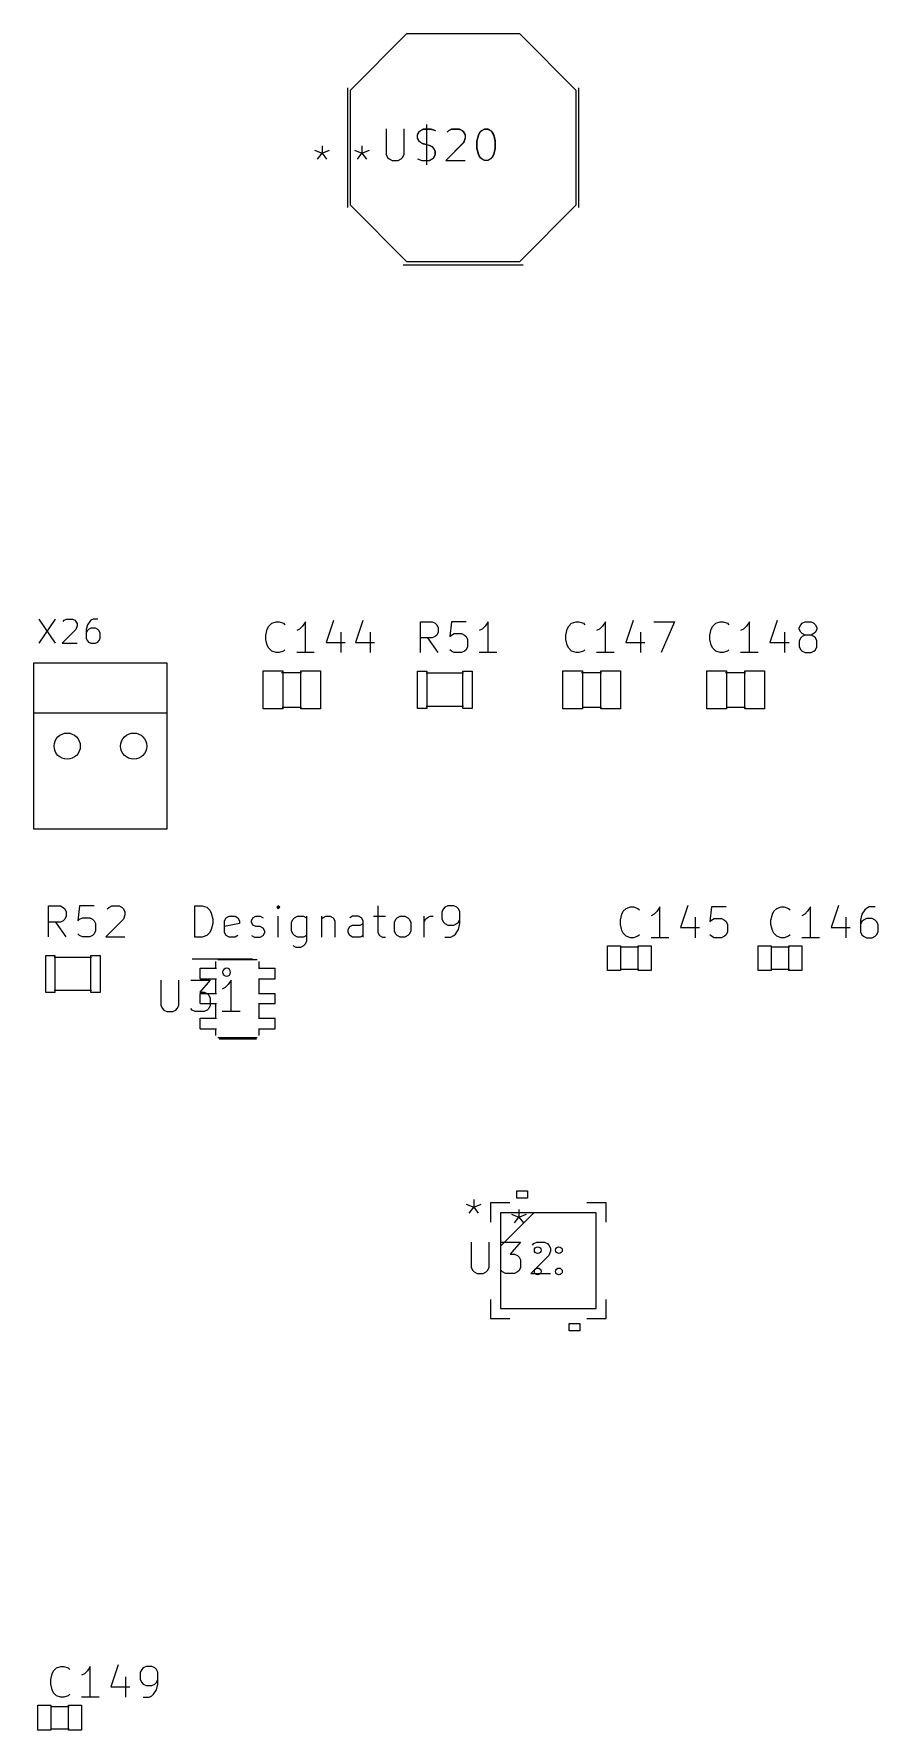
# Model space of a CAD drawing. Header units: millimetres. Extents: x 0 to 280, y -704 to 300.
# Drawn here: x 0.4 to 32.6, y -392.5 to -327.8 of the extents above; entities that cross this region are included whole.
import ezdxf

# ---------------------------------------------------------------- set-up
doc = ezdxf.new("R2010")
doc.units = ezdxf.units.MM
for name, color, linetype, true_color in [('Edge.Cuts', 254, 'CONTINUOUS', 0xd0d2cd), ('F.Fab', 9, 'CONTINUOUS', 0xafafaf), ('F.Silkscreen', 41, 'CONTINUOUS', 0xf2eda1)]:
    doc.layers.add(name, color=color, linetype=linetype, true_color=true_color)

msp = doc.modelspace()

# ---------------------------------------------------------------- linework, layer by layer
at = {"layer": 'Edge.Cuts'}
for centre, radius in [((1.68, -354.95), 0.5), ((4.22, -354.95), 0.5), ((19.6436, -374.1936), 0.127), ((20.4564, -374.1936), 0.127), ((19.6436, -375.0064), 0.127), ((20.4564, -375.0064), 0.127)]:
    msp.add_circle(centre, radius, dxfattribs=at)
at = {"layer": 'F.Fab', "linetype": 'CONTINUOUS'}
for p, q in [((14.641, -327.7566), (12.482, -329.9156)), ((18.959, -327.7566), (14.641, -327.7566)), ((21.118, -329.9156), (18.959, -327.7566)), ((12.482, -329.9156), (12.482, -334.2844)), ((21.118, -334.2844), (21.118, -329.9156)), ((13.855849, -331.386245), (13.855849, -332.356356)), ((13.857769, -331.391138), (13.857769, -332.357548)), ((14.53994, -332.357548), (14.53994, -331.391138)), ((14.540633, -332.356356), (14.540633, -331.386245)), ((15.051569, -331.618529), (15.108417, -331.504833)), ((15.054221, -331.614506), (15.111286, -331.500376)), ((15.108417, -331.504833), (15.165264, -331.447986)), ((15.111286, -331.500376), (15.168352, -331.44331)), ((15.165264, -331.447986), (15.278959, -331.391138)), ((15.168352, -331.44331), (15.282482, -331.386245)), ((15.278959, -331.391138), (15.563198, -331.391138)), ((15.282482, -331.386245), (15.567809, -331.386245)), ((15.392655, -331.220595), (15.392655, -332.755481)), ((15.396613, -331.215049), (15.396613, -332.755813)), ((15.563198, -331.391138), (15.73374, -331.447986)), ((15.567809, -331.386245), (15.739005, -331.44331)), ((16.188521, -331.504833), (16.245369, -331.447986)), ((16.195528, -331.500376), (16.252593, -331.44331)), ((16.245369, -331.447986), (16.359064, -331.391138)), ((16.252593, -331.44331), (16.366724, -331.386245)), ((16.359064, -331.391138), (16.643302, -331.391138)), ((16.366724, -331.386245), (16.652051, -331.386245)), ((16.643302, -331.391138), (16.756997, -331.447986)), ((16.652051, -331.386245), (16.766181, -331.44331)), ((16.756997, -331.447986), (16.813845, -331.504833)), ((16.766181, -331.44331), (16.823247, -331.500376)), ((16.813845, -331.504833), (16.870692, -331.618529)), ((16.823247, -331.500376), (16.880312, -331.614506)), ((17.382321, -331.618529), (17.439168, -331.504833)), ((17.3939, -331.614506), (17.450966, -331.500376)), ((17.439168, -331.504833), (17.496016, -331.447986)), ((17.450966, -331.500376), (17.508031, -331.44331)), ((17.496016, -331.447986), (17.609711, -331.391138)), ((17.508031, -331.44331), (17.622162, -331.386245)), ((17.609711, -331.391138), (17.723406, -331.391138)), ((17.622162, -331.386245), (17.736292, -331.386245)), ((17.723406, -331.391138), (17.837102, -331.447986)), ((17.736292, -331.386245), (17.850423, -331.44331)), ((17.837102, -331.447986), (17.893949, -331.504833)), ((17.850423, -331.44331), (17.907488, -331.500376)), ((17.893949, -331.504833), (17.950797, -331.618529)), ((17.907488, -331.500376), (17.964554, -331.614506)), ((12.651873, -332.196681), (12.936111, -332.310376)), ((12.651873, -332.196681), (12.936111, -332.310376)), ((12.936111, -332.026138), (12.936111, -332.310376)), ((12.936111, -332.026138), (12.936111, -332.310376)), ((12.936111, -332.310376), (13.22035, -332.196681)), ((12.936111, -332.310376), (13.22035, -332.196681)), ((15.051569, -331.732224), (15.051569, -331.618529)), ((15.108417, -331.845919), (15.051569, -331.732224)), ((15.054221, -331.728637), (15.054221, -331.614506)), ((15.111286, -331.842768), (15.054221, -331.728637)), ((15.165264, -331.902767), (15.108417, -331.845919)), ((15.168352, -331.899833), (15.111286, -331.842768)), ((15.278959, -331.959614), (15.165264, -331.902767)), ((15.282482, -331.956898), (15.168352, -331.899833)), ((15.50635, -332.016462), (15.278959, -331.959614)), ((15.510744, -332.013964), (15.282482, -331.956898)), ((15.620045, -332.07331), (15.50635, -332.016462)), ((15.624874, -332.071029), (15.510744, -332.013964)), ((15.676893, -332.130157), (15.620045, -332.07331)), ((15.68194, -332.128094), (15.624874, -332.071029)), ((15.73374, -332.243852), (15.676893, -332.130157)), ((15.739005, -332.242225), (15.68194, -332.128094)), ((16.813845, -331.902767), (16.131673, -332.584938)), ((16.823247, -331.899833), (16.138463, -332.584617)), ((16.870692, -331.732224), (16.813845, -331.902767)), ((16.880312, -331.728637), (16.823247, -331.899833)), ((16.870692, -331.618529), (16.870692, -331.732224)), ((16.880312, -331.614506), (16.880312, -331.728637)), ((17.325473, -331.845919), (17.382321, -331.618529)), ((17.325473, -332.130157), (17.325473, -331.845919)), ((17.382321, -332.357548), (17.325473, -332.130157)), ((17.336835, -331.842768), (17.3939, -331.614506)), ((17.336835, -332.128094), (17.336835, -331.842768)), ((17.3939, -332.356356), (17.336835, -332.128094)), ((17.950797, -331.618529), (18.007644, -331.845919)), ((18.007644, -332.130157), (17.950797, -332.357548)), ((17.964554, -331.614506), (18.021619, -331.842768)), ((18.021619, -332.128094), (17.964554, -332.356356)), ((18.007644, -331.845919), (18.007644, -332.130157)), ((18.021619, -331.842768), (18.021619, -332.128094)), ((12.765569, -332.537767), (12.936111, -332.310376)), ((12.765569, -332.537767), (12.936111, -332.310376)), ((12.936111, -332.310376), (13.106654, -332.537767)), ((12.936111, -332.310376), (13.106654, -332.537767)), ((13.855849, -332.356356), (13.912915, -332.470486)), ((13.857769, -332.357548), (13.914616, -332.471243)), ((13.912915, -332.470486), (13.96998, -332.527552)), ((13.914616, -332.471243), (13.971464, -332.528091)), ((13.96998, -332.527552), (14.084111, -332.584617)), ((13.971464, -332.528091), (14.085159, -332.584938)), ((14.084111, -332.584617), (14.312372, -332.584617)), ((14.085159, -332.584938), (14.31255, -332.584938)), ((14.312372, -332.584617), (14.426503, -332.527552)), ((14.31255, -332.584938), (14.426245, -332.528091)), ((14.426245, -332.528091), (14.483092, -332.471243)), ((14.426503, -332.527552), (14.483568, -332.470486)), ((14.483092, -332.471243), (14.53994, -332.357548)), ((14.483568, -332.470486), (14.540633, -332.356356)), ((15.051569, -332.528091), (15.222112, -332.584938)), ((15.054221, -332.527552), (15.225417, -332.584617)), ((15.222112, -332.584938), (15.50635, -332.584938)), ((15.225417, -332.584617), (15.510744, -332.584617)), ((15.50635, -332.584938), (15.620045, -332.528091)), ((15.510744, -332.584617), (15.624874, -332.527552)), ((15.620045, -332.528091), (15.676893, -332.471243)), ((15.624874, -332.527552), (15.68194, -332.470486)), ((15.676893, -332.471243), (15.73374, -332.357548)), ((15.68194, -332.470486), (15.739005, -332.356356)), ((15.73374, -332.357548), (15.73374, -332.243852)), ((15.739005, -332.356356), (15.739005, -332.242225)), ((16.131673, -332.584938), (16.870692, -332.584938)), ((16.138463, -332.584617), (16.880312, -332.584617)), ((17.439168, -332.471243), (17.382321, -332.357548)), ((17.450966, -332.470486), (17.3939, -332.356356)), ((17.496016, -332.528091), (17.439168, -332.471243)), ((17.508031, -332.527552), (17.450966, -332.470486)), ((17.609711, -332.584938), (17.496016, -332.528091)), ((17.622162, -332.584617), (17.508031, -332.527552)), ((17.723406, -332.584938), (17.609711, -332.584938)), ((17.736292, -332.584617), (17.622162, -332.584617)), ((17.837102, -332.528091), (17.723406, -332.584938)), ((17.850423, -332.527552), (17.736292, -332.584617)), ((17.893949, -332.471243), (17.837102, -332.528091)), ((17.907488, -332.470486), (17.850423, -332.527552)), ((17.950797, -332.357548), (17.893949, -332.471243)), ((17.964554, -332.356356), (17.907488, -332.470486)), ((12.482, -334.2844), (14.641, -336.4434)), ((18.959, -336.4434), (21.118, -334.2844)), ((14.641, -336.4434), (18.959, -336.4434)), ((9.1578, -353.5239), (9.1578, -352.0738)), ((9.1578, -352.0738), (9.9079, -352.0738)), ((9.869, -352.14), (10.631, -352.14)), ((9.9079, -352.0738), (9.9079, -353.5239)), ((10.6056, -353.5239), (10.6056, -352.0738)), ((10.6056, -352.0738), (11.3557, -352.0738)), ((11.3557, -352.0738), (11.3557, -353.5239)), ((15.0586, -353.5112), (15.0586, -352.0888)), ((15.0586, -352.0888), (15.4142, -352.0888)), ((16.8112, -352.165), (15.3888, -352.165)), ((15.4142, -352.0888), (15.4142, -353.5112)), ((16.7858, -353.5112), (16.7858, -352.0888)), ((16.7858, -352.0888), (17.1414, -352.0888)), ((17.1414, -352.0888), (17.1414, -353.5112)), ((20.6078, -353.5239), (20.6078, -352.0738)), ((20.6078, -352.0738), (21.3579, -352.0738)), ((21.319, -352.14), (22.081, -352.14)), ((21.3579, -352.0738), (21.3579, -353.5239)), ((22.0556, -353.5239), (22.0556, -352.0738)), ((22.0556, -352.0738), (22.8057, -352.0738)), ((22.8057, -352.0738), (22.8057, -353.5239)), ((26.1078, -353.5239), (26.1078, -352.0738)), ((26.1078, -352.0738), (26.8579, -352.0738)), ((26.819, -352.14), (27.581, -352.14)), ((26.8579, -352.0738), (26.8579, -353.5239)), ((27.5556, -353.5239), (27.5556, -352.0738)), ((27.5556, -352.0738), (28.3057, -352.0738)), ((28.3057, -352.0738), (28.3057, -353.5239)), ((9.9079, -353.5239), (9.1578, -353.5239)), ((9.894, -353.46), (10.631, -353.46)), ((11.3557, -353.5239), (10.6056, -353.5239)), ((15.4142, -353.5112), (15.0586, -353.5112)), ((16.8112, -353.435), (15.3888, -353.435)), ((17.1414, -353.5112), (16.7858, -353.5112)), ((21.3579, -353.5239), (20.6078, -353.5239)), ((21.344, -353.46), (22.081, -353.46)), ((22.8057, -353.5239), (22.0556, -353.5239)), ((26.8579, -353.5239), (26.1078, -353.5239)), ((26.844, -353.46), (27.581, -353.46)), ((28.3057, -353.5239), (27.5556, -353.5239)), ((22.3118, -363.5199), (22.3118, -362.5699)), ((22.3118, -362.5699), (22.8119, -362.5699)), ((22.794, -362.618), (23.506, -362.618)), ((22.8119, -362.5699), (22.8119, -363.5199)), ((23.4802, -363.5199), (23.4802, -362.5699)), ((23.4802, -362.5699), (23.9803, -362.5699)), ((23.9803, -362.5699), (23.9803, -363.5199)), ((28.0618, -363.5199), (28.0618, -362.5699)), ((28.0618, -362.5699), (28.5619, -362.5699)), ((28.544, -362.618), (29.256, -362.618)), ((28.5619, -362.5699), (28.5619, -363.5199)), ((29.2302, -363.5199), (29.2302, -362.5699)), ((29.2302, -362.5699), (29.7303, -362.5699)), ((29.7303, -362.5699), (29.7303, -363.5199)), ((0.8586, -364.3612), (0.8586, -362.9388)), ((0.8586, -362.9388), (1.2142, -362.9388)), ((2.6112, -363.015), (1.1888, -363.015)), ((1.2142, -362.9388), (1.2142, -364.3612)), ((2.5858, -364.3612), (2.5858, -362.9388)), ((2.5858, -362.9388), (2.9414, -362.9388)), ((2.9414, -362.9388), (2.9414, -364.3612)), ((7.3618, -363.4316), (7.3618, -363.1776)), ((7.438, -363.1014), (8.9366, -363.1014)), ((9.0128, -363.4316), (9.0128, -363.1776)), ((5.255849, -363.886245), (5.255849, -364.856356)), ((5.940633, -364.856356), (5.940633, -363.886245)), ((6.397156, -363.886245), (7.139005, -363.886245)), ((7.139005, -363.886245), (6.739548, -364.342768)), ((6.7522, -363.4316), (7.3618, -363.4316)), ((6.7522, -363.838), (6.7522, -363.4316)), ((6.7522, -363.838), (7.3618, -363.838)), ((7.3618, -363.4316), (7.3872, -363.4316)), ((7.3618, -363.838), (7.3872, -363.838)), ((7.3618, -364.3968), (7.3618, -363.838)), ((7.93792, -363.886245), (7.823789, -364.057441)), ((7.93792, -365.084617), (7.93792, -363.886245)), ((8.9874, -363.4316), (9.0128, -363.4316)), ((8.9874, -363.838), (9.0128, -363.838)), ((9.0128, -363.4316), (9.6224, -363.4316)), ((9.0128, -363.838), (9.6224, -363.838)), ((9.0128, -364.3968), (9.0128, -363.838)), ((9.6224, -363.838), (9.6224, -363.4316)), ((22.8119, -363.5199), (22.3118, -363.5199)), ((22.794, -363.469), (23.506, -363.469)), ((23.9803, -363.5199), (23.4802, -363.5199)), ((28.5619, -363.5199), (28.0618, -363.5199)), ((28.544, -363.469), (29.256, -363.469)), ((29.7303, -363.5199), (29.2302, -363.5199)), ((1.2142, -364.3612), (0.8586, -364.3612)), ((2.6112, -364.285), (1.1888, -364.285)), ((2.9414, -364.3612), (2.5858, -364.3612)), ((6.739548, -364.342768), (6.910744, -364.342768)), ((6.7522, -364.3968), (7.3618, -364.3968)), ((6.7522, -364.7778), (6.7522, -364.3968)), ((6.910744, -364.342768), (7.024874, -364.399833)), ((7.024874, -364.399833), (7.08194, -364.456898)), ((7.08194, -364.456898), (7.139005, -364.571029)), ((7.139005, -364.571029), (7.139005, -364.856356)), ((7.3618, -364.3968), (7.3872, -364.3968)), ((7.709659, -364.171572), (7.595528, -364.228637)), ((7.823789, -364.057441), (7.709659, -364.171572)), ((8.9874, -364.3968), (9.0128, -364.3968)), ((9.0128, -364.3968), (9.6224, -364.3968)), ((9.6224, -364.7778), (9.6224, -364.3968)), ((5.255849, -364.856356), (5.312915, -364.970486)), ((5.312915, -364.970486), (5.36998, -365.027552)), ((5.36998, -365.027552), (5.484111, -365.084617)), ((5.484111, -365.084617), (5.712372, -365.084617)), ((5.712372, -365.084617), (5.826503, -365.027552)), ((5.826503, -365.027552), (5.883568, -364.970486)), ((5.883568, -364.970486), (5.940633, -364.856356)), ((6.454221, -365.027552), (6.397156, -364.970486)), ((6.568352, -365.084617), (6.454221, -365.027552)), ((6.910744, -365.084617), (6.568352, -365.084617)), ((6.7522, -364.7778), (7.3618, -364.7778)), ((7.024874, -365.027552), (6.910744, -365.084617)), ((7.08194, -364.970486), (7.024874, -365.027552)), ((7.139005, -364.856356), (7.08194, -364.970486)), ((7.3618, -364.7778), (7.3872, -364.7778)), ((7.3618, -365.3366), (7.3618, -364.7778)), ((8.280312, -365.084617), (7.595528, -365.084617)), ((8.9874, -364.7778), (9.0128, -364.7778)), ((9.0128, -364.7778), (9.6224, -364.7778)), ((9.0128, -365.3366), (9.0128, -364.7778)), ((6.7522, -365.3366), (7.3618, -365.3366)), ((6.7522, -365.743), (6.7522, -365.3366)), ((6.7522, -365.743), (7.3618, -365.743)), ((7.3618, -365.3366), (7.3872, -365.3366)), ((7.3618, -365.743), (7.3872, -365.743)), ((7.3618, -365.997), (7.3618, -365.743)), ((8.9874, -365.3366), (9.0128, -365.3366)), ((8.9874, -365.743), (9.0128, -365.743)), ((9.0128, -365.3366), (9.6224, -365.3366)), ((9.0128, -365.743), (9.6224, -365.743)), ((9.0128, -365.997), (9.0128, -365.743)), ((9.6224, -365.743), (9.6224, -365.3366)), ((7.438, -366.0732), (8.9366, -366.0732)), ((18.2212, -372.7712), (18.2212, -376.4288)), ((18.2212, -374.0412), (19.4912, -372.7712)), ((21.8788, -372.7712), (18.2212, -372.7712)), ((18.645073, -372.817081), (18.929311, -372.930776)), ((18.758769, -373.158167), (18.929311, -372.930776)), ((18.929311, -372.646538), (18.929311, -372.930776)), ((18.929311, -372.930776), (19.21355, -372.817081)), ((18.929311, -372.930776), (19.099854, -373.158167)), ((21.8788, -376.4288), (21.8788, -372.7712)), ((17.105849, -373.886245), (17.105849, -374.856356)), ((17.790633, -374.856356), (17.790633, -373.886245)), ((18.247156, -373.886245), (18.989005, -373.886245)), ((18.989005, -373.886245), (18.589548, -374.342768)), ((19.445528, -374.000376), (19.502593, -373.94331)), ((19.502593, -373.94331), (19.616724, -373.886245)), ((19.616724, -373.886245), (19.902051, -373.886245)), ((19.902051, -373.886245), (20.016181, -373.94331)), ((20.016181, -373.94331), (20.073247, -374.000376)), ((20.073247, -374.000376), (20.130312, -374.114506)), ((20.130312, -374.228637), (20.073247, -374.399833)), ((20.130312, -374.114506), (20.130312, -374.228637)), ((17.105849, -374.856356), (17.162915, -374.970486)), ((17.162915, -374.970486), (17.21998, -375.027552)), ((17.676503, -375.027552), (17.733568, -374.970486)), ((17.733568, -374.970486), (17.790633, -374.856356)), ((18.304221, -375.027552), (18.247156, -374.970486)), ((18.589548, -374.342768), (18.760744, -374.342768)), ((18.760744, -374.342768), (18.874874, -374.399833)), ((18.874874, -374.399833), (18.93194, -374.456898)), ((18.93194, -374.970486), (18.874874, -375.027552)), ((18.93194, -374.456898), (18.989005, -374.571029)), ((18.989005, -374.856356), (18.93194, -374.970486)), ((18.989005, -374.571029), (18.989005, -374.856356)), ((20.073247, -374.399833), (19.388463, -375.084617)), ((17.21998, -375.027552), (17.334111, -375.084617)), ((17.334111, -375.084617), (17.562372, -375.084617)), ((17.562372, -375.084617), (17.676503, -375.027552)), ((18.418352, -375.084617), (18.304221, -375.027552)), ((18.760744, -375.084617), (18.418352, -375.084617)), ((18.874874, -375.027552), (18.760744, -375.084617)), ((19.388463, -375.084617), (20.130312, -375.084617)), ((18.2212, -376.4288), (21.8788, -376.4288)), ((0.5618, -392.5199), (0.5618, -391.5699)), ((0.5618, -391.5699), (1.0619, -391.5699)), ((1.044, -391.618), (1.756, -391.618)), ((1.0619, -391.5699), (1.0619, -392.5199)), ((1.7302, -392.5199), (1.7302, -391.5699)), ((1.7302, -391.5699), (2.2303, -391.5699)), ((2.2303, -391.5699), (2.2303, -392.5199)), ((1.0619, -392.5199), (0.5618, -392.5199)), ((1.044, -392.469), (1.756, -392.469)), ((2.2303, -392.5199), (1.7302, -392.5199))]:
    msp.add_line(p, q, dxfattribs=at)
at = {"layer": 'F.Fab'}
for centre, radius in [((1.68, -354.95), 0.5), ((4.22, -354.95), 0.5), ((19.6436, -374.1936), 0.127), ((20.4564, -374.1936), 0.127), ((19.6436, -375.0064), 0.127), ((20.4564, -375.0064), 0.127)]:
    msp.add_circle(centre, radius, dxfattribs=at)
for start, end in [(0, 180), (-180, 0)]:
    msp.add_arc((7.7682, -363.584), 0.1524, start, end, dxfattribs=at)
at = {"layer": 'F.Silkscreen', "linetype": 'CONTINUOUS'}
for p, q in [((12.3804, -329.814), (12.3804, -334.386)), ((21.2196, -334.386), (21.2196, -329.814)), ((11.127873, -332.196681), (11.412111, -332.310376)), ((11.127873, -332.196681), (11.412111, -332.310376)), ((11.412111, -332.026138), (11.412111, -332.310376)), ((11.412111, -332.026138), (11.412111, -332.310376)), ((11.412111, -332.310376), (11.69635, -332.196681)), ((11.412111, -332.310376), (11.69635, -332.196681)), ((11.241569, -332.537767), (11.412111, -332.310376)), ((11.241569, -332.537767), (11.412111, -332.310376)), ((11.412111, -332.310376), (11.582654, -332.537767)), ((11.412111, -332.310376), (11.582654, -332.537767)), ((14.514, -336.5704), (19.086, -336.5704)), ((0.602237, -350.097536), (1.21861, -351.022096)), ((1.21861, -350.097536), (0.602237, -351.022096)), ((1.526796, -350.18559), (1.570823, -350.141563)), ((1.570823, -350.141563), (1.658876, -350.097536)), ((1.658876, -350.097536), (1.87901, -350.097536)), ((1.87901, -350.097536), (1.967063, -350.141563)), ((1.967063, -350.141563), (2.01109, -350.18559)), ((2.01109, -350.18559), (2.055116, -350.273643)), ((2.055116, -350.361696), (2.01109, -350.493776)), ((2.055116, -350.273643), (2.055116, -350.361696)), ((2.451356, -350.31767), (2.407329, -350.493776)), ((2.539409, -350.18559), (2.451356, -350.31767)), ((2.583436, -350.141563), (2.539409, -350.18559)), ((2.671489, -350.097536), (2.583436, -350.141563)), ((2.847596, -350.097536), (2.671489, -350.097536)), ((9.377644, -350.372702), (9.489695, -350.260652)), ((9.489695, -350.260652), (9.65777, -350.204627)), ((9.65777, -350.204627), (9.76982, -350.204627)), ((9.76982, -350.204627), (9.937896, -350.260652)), ((9.937896, -350.260652), (9.993921, -350.316677)), ((10.778273, -350.204627), (10.666223, -350.372702)), ((10.778273, -351.381155), (10.778273, -350.204627)), ((11.842751, -350.148602), (11.562625, -350.988979)), ((12.963254, -350.148602), (12.683128, -350.988979)), ((15.171619, -351.381155), (15.171619, -350.204627)), ((15.171619, -350.204627), (15.61982, -350.204627)), ((15.61982, -350.204627), (15.731871, -350.260652)), ((15.731871, -350.260652), (15.787896, -350.316677)), ((15.787896, -350.316677), (15.843921, -350.428727)), ((16.348147, -350.204627), (16.292122, -350.764878)), ((16.908399, -350.204627), (16.348147, -350.204627)), ((17.748776, -350.204627), (17.636726, -350.372702)), ((17.748776, -351.381155), (17.748776, -350.204627)), ((20.827644, -350.372702), (20.939695, -350.260652)), ((20.939695, -350.260652), (21.10777, -350.204627)), ((21.10777, -350.204627), (21.21982, -350.204627)), ((21.21982, -350.204627), (21.387896, -350.260652)), ((21.387896, -350.260652), (21.443921, -350.316677)), ((22.228273, -350.204627), (22.116223, -350.372702)), ((22.228273, -351.381155), (22.228273, -350.204627)), ((23.292751, -350.148602), (23.012625, -350.988979)), ((24.077103, -350.204627), (24.861455, -350.204627)), ((24.861455, -350.204627), (24.357229, -351.381155)), ((26.327644, -350.372702), (26.439695, -350.260652)), ((26.439695, -350.260652), (26.60777, -350.204627)), ((26.60777, -350.204627), (26.71982, -350.204627)), ((26.71982, -350.204627), (26.887896, -350.260652)), ((26.887896, -350.260652), (26.943921, -350.316677)), ((27.728273, -350.204627), (27.616223, -350.372702)), ((27.728273, -351.381155), (27.728273, -350.204627)), ((28.792751, -350.148602), (28.512625, -350.988979)), ((29.633128, -350.428727), (29.689153, -350.316677)), ((29.689153, -350.316677), (29.745178, -350.260652)), ((29.745178, -350.260652), (29.857229, -350.204627)), ((29.857229, -350.204627), (30.081329, -350.204627)), ((30.081329, -350.204627), (30.19338, -350.260652)), ((30.19338, -350.260652), (30.249405, -350.316677)), ((30.249405, -350.316677), (30.30543, -350.428727)), ((2.01109, -350.493776), (1.48277, -351.022096)), ((2.407329, -350.493776), (2.407329, -350.84599)), ((2.451356, -350.537803), (2.407329, -350.625856)), ((2.407329, -350.84599), (2.451356, -350.934043)), ((2.495383, -350.493776), (2.451356, -350.537803)), ((2.451356, -350.934043), (2.495383, -350.97807)), ((2.583436, -350.44975), (2.495383, -350.493776)), ((2.495383, -350.97807), (2.583436, -351.022096)), ((2.759543, -350.44975), (2.583436, -350.44975)), ((2.847596, -350.493776), (2.759543, -350.44975)), ((2.759543, -351.022096), (2.847596, -350.97807)), ((2.891623, -350.537803), (2.847596, -350.493776)), ((2.847596, -350.97807), (2.891623, -350.934043)), ((2.935649, -350.625856), (2.891623, -350.537803)), ((2.891623, -350.934043), (2.935649, -350.84599)), ((2.935649, -350.84599), (2.935649, -350.625856)), ((9.265594, -350.708853), (9.321619, -350.484752)), ((9.265594, -350.876928), (9.265594, -350.708853)), ((9.321619, -351.101029), (9.265594, -350.876928)), ((9.321619, -350.484752), (9.377644, -350.372702)), ((10.554172, -350.484752), (10.442122, -350.540778)), ((10.666223, -350.372702), (10.554172, -350.484752)), ((11.562625, -350.988979), (12.290952, -350.988979)), ((12.122877, -350.596803), (12.122877, -351.381155)), ((12.683128, -350.988979), (13.411455, -350.988979)), ((13.24338, -350.596803), (13.24338, -351.381155)), ((15.61982, -350.820903), (15.171619, -350.820903)), ((15.843921, -351.381155), (15.451745, -350.820903)), ((15.731871, -350.764878), (15.61982, -350.820903)), ((15.787896, -350.708853), (15.731871, -350.764878)), ((15.843921, -350.596803), (15.787896, -350.708853)), ((15.843921, -350.428727), (15.843921, -350.596803)), ((16.292122, -350.764878), (16.348147, -350.708853)), ((16.348147, -350.708853), (16.460198, -350.652828)), ((16.460198, -350.652828), (16.740323, -350.652828)), ((16.740323, -350.652828), (16.852374, -350.708853)), ((16.852374, -350.708853), (16.908399, -350.764878)), ((16.908399, -350.764878), (16.964424, -350.876928)), ((16.964424, -350.876928), (16.964424, -351.157054)), ((17.524675, -350.484752), (17.412625, -350.540778)), ((17.636726, -350.372702), (17.524675, -350.484752)), ((20.715594, -350.708853), (20.771619, -350.484752)), ((20.715594, -350.876928), (20.715594, -350.708853)), ((20.771619, -351.101029), (20.715594, -350.876928)), ((20.771619, -350.484752), (20.827644, -350.372702)), ((22.004172, -350.484752), (21.892122, -350.540778)), ((22.116223, -350.372702), (22.004172, -350.484752)), ((23.012625, -350.988979), (23.740952, -350.988979)), ((23.572877, -350.596803), (23.572877, -351.381155)), ((26.215594, -350.708853), (26.271619, -350.484752)), ((26.215594, -350.876928), (26.215594, -350.708853)), ((26.271619, -351.101029), (26.215594, -350.876928)), ((26.271619, -350.484752), (26.327644, -350.372702)), ((27.504172, -350.484752), (27.392122, -350.540778)), ((27.616223, -350.372702), (27.504172, -350.484752)), ((28.512625, -350.988979), (29.240952, -350.988979)), ((29.072877, -350.596803), (29.072877, -351.381155)), ((29.633128, -350.484752), (29.633128, -350.428727)), ((29.689153, -350.596803), (29.633128, -350.484752)), ((29.689153, -350.820903), (29.633128, -350.932954)), ((29.633128, -350.932954), (29.633128, -351.157054)), ((29.745178, -350.652828), (29.689153, -350.596803)), ((29.745178, -350.764878), (29.689153, -350.820903)), ((29.857229, -350.708853), (29.745178, -350.652828)), ((29.857229, -350.708853), (29.745178, -350.764878)), ((30.081329, -350.708853), (29.857229, -350.708853)), ((30.19338, -350.652828), (30.081329, -350.708853)), ((30.19338, -350.764878), (30.081329, -350.708853)), ((30.249405, -350.596803), (30.19338, -350.652828)), ((30.249405, -350.820903), (30.19338, -350.764878)), ((30.30543, -350.484752), (30.249405, -350.596803)), ((30.30543, -350.932954), (30.249405, -350.820903)), ((30.30543, -350.428727), (30.30543, -350.484752)), ((30.30543, -351.157054), (30.30543, -350.932954)), ((1.48277, -351.022096), (2.055116, -351.022096)), ((2.583436, -351.022096), (2.759543, -351.022096)), ((9.377644, -351.213079), (9.321619, -351.101029)), ((9.489695, -351.32513), (9.377644, -351.213079)), ((9.65777, -351.381155), (9.489695, -351.32513)), ((9.76982, -351.381155), (9.65777, -351.381155)), ((9.937896, -351.32513), (9.76982, -351.381155)), ((9.993921, -351.269104), (9.937896, -351.32513)), ((11.114424, -351.381155), (10.442122, -351.381155)), ((16.348147, -351.32513), (16.292122, -351.269104)), ((16.460198, -351.381155), (16.348147, -351.32513)), ((16.740323, -351.381155), (16.460198, -351.381155)), ((16.852374, -351.32513), (16.740323, -351.381155)), ((16.908399, -351.269104), (16.852374, -351.32513)), ((16.964424, -351.157054), (16.908399, -351.269104)), ((18.084927, -351.381155), (17.412625, -351.381155)), ((20.827644, -351.213079), (20.771619, -351.101029)), ((20.939695, -351.32513), (20.827644, -351.213079)), ((21.10777, -351.381155), (20.939695, -351.32513)), ((21.21982, -351.381155), (21.10777, -351.381155)), ((21.387896, -351.32513), (21.21982, -351.381155)), ((21.443921, -351.269104), (21.387896, -351.32513)), ((22.564424, -351.381155), (21.892122, -351.381155)), ((26.327644, -351.213079), (26.271619, -351.101029)), ((26.439695, -351.32513), (26.327644, -351.213079)), ((26.60777, -351.381155), (26.439695, -351.32513)), ((26.71982, -351.381155), (26.60777, -351.381155)), ((26.887896, -351.32513), (26.71982, -351.381155)), ((26.943921, -351.269104), (26.887896, -351.32513)), ((28.064424, -351.381155), (27.392122, -351.381155)), ((29.633128, -351.157054), (29.689153, -351.269104)), ((29.689153, -351.269104), (29.745178, -351.32513)), ((29.745178, -351.32513), (29.857229, -351.381155)), ((29.857229, -351.381155), (30.081329, -351.381155)), ((30.081329, -351.381155), (30.19338, -351.32513)), ((30.19338, -351.32513), (30.249405, -351.269104)), ((30.249405, -351.269104), (30.30543, -351.157054)), ((0.41, -351.775), (5.49, -351.775)), ((0.41, -353.68), (0.41, -351.775)), ((5.49, -351.775), (5.49, -353.68)), ((0.41, -353.68), (5.49, -353.68)), ((0.41, -358.125), (0.41, -353.68)), ((5.49, -353.68), (5.49, -358.125)), ((5.49, -358.125), (0.41, -358.125)), ((0.971619, -362.231155), (0.971619, -361.054627)), ((0.971619, -361.054627), (1.41982, -361.054627)), ((1.41982, -361.054627), (1.531871, -361.110652)), ((1.531871, -361.110652), (1.587896, -361.166677)), ((1.587896, -361.166677), (1.643921, -361.278727)), ((1.643921, -361.278727), (1.643921, -361.446803)), ((2.148147, -361.054627), (2.092122, -361.614878)), ((2.708399, -361.054627), (2.148147, -361.054627)), ((3.212625, -361.166677), (3.26865, -361.110652)), ((3.26865, -361.110652), (3.380701, -361.054627)), ((3.380701, -361.054627), (3.660826, -361.054627)), ((3.660826, -361.054627), (3.772877, -361.110652)), ((3.772877, -361.110652), (3.828902, -361.166677)), ((3.828902, -361.166677), (3.884927, -361.278727)), ((3.884927, -361.278727), (3.884927, -361.390778)), ((6.553169, -362.240138), (6.553169, -361.046338)), ((6.553169, -361.046338), (6.837407, -361.046338)), ((6.837407, -361.046338), (7.00795, -361.103186)), ((7.00795, -361.103186), (7.121645, -361.216881)), ((7.121645, -361.216881), (7.178492, -361.330576)), ((7.178492, -361.330576), (7.23534, -361.557967)), ((9.736636, -361.046338), (9.679788, -361.103186)), ((9.679788, -361.103186), (9.736636, -361.160033)), ((9.793483, -361.103186), (9.736636, -361.046338)), ((9.736636, -361.046338), (9.736636, -361.160033)), ((9.736636, -361.160033), (9.793483, -361.103186)), ((13.545427, -361.046338), (13.545427, -362.069595)), ((16.046722, -361.160033), (15.989874, -361.273729)), ((15.989874, -361.273729), (15.989874, -361.557967)), ((16.103569, -361.103186), (16.046722, -361.160033)), ((16.217264, -361.046338), (16.103569, -361.103186)), ((16.444655, -361.046338), (16.217264, -361.046338)), ((16.55835, -361.103186), (16.444655, -361.046338)), ((16.615198, -361.160033), (16.55835, -361.103186)), ((16.672045, -361.273729), (16.615198, -361.160033)), ((16.672045, -361.72851), (16.672045, -361.273729)), ((22.800594, -361.593853), (22.856619, -361.369752)), ((22.856619, -361.369752), (22.912644, -361.257702)), ((22.912644, -361.257702), (23.024695, -361.145652)), ((23.024695, -361.145652), (23.19277, -361.089627)), ((23.19277, -361.089627), (23.30482, -361.089627)), ((23.30482, -361.089627), (23.472896, -361.145652)), ((23.472896, -361.145652), (23.528921, -361.201677)), ((24.089172, -361.369752), (23.977122, -361.425778)), ((24.201223, -361.257702), (24.089172, -361.369752)), ((24.313273, -361.089627), (24.201223, -361.257702)), ((24.313273, -362.266155), (24.313273, -361.089627)), ((25.377751, -361.033602), (25.097625, -361.873979)), ((26.274153, -361.089627), (26.218128, -361.649878)), ((26.834405, -361.089627), (26.274153, -361.089627)), ((28.550594, -361.593853), (28.606619, -361.369752)), ((28.606619, -361.369752), (28.662644, -361.257702)), ((28.662644, -361.257702), (28.774695, -361.145652)), ((28.774695, -361.145652), (28.94277, -361.089627)), ((28.94277, -361.089627), (29.05482, -361.089627)), ((29.05482, -361.089627), (29.222896, -361.145652)), ((29.222896, -361.145652), (29.278921, -361.201677)), ((29.839172, -361.369752), (29.727122, -361.425778)), ((29.951223, -361.257702), (29.839172, -361.369752)), ((30.063273, -361.089627), (29.951223, -361.257702)), ((30.063273, -362.266155), (30.063273, -361.089627)), ((31.127751, -361.033602), (30.847625, -361.873979)), ((32.024153, -361.369752), (31.968128, -361.593853)), ((32.136204, -361.201677), (32.024153, -361.369752)), ((32.192229, -361.145652), (32.136204, -361.201677)), ((32.304279, -361.089627), (32.192229, -361.145652)), ((32.52838, -361.089627), (32.304279, -361.089627)), ((1.41982, -361.670903), (0.971619, -361.670903)), ((1.643921, -362.231155), (1.251745, -361.670903)), ((1.531871, -361.614878), (1.41982, -361.670903)), ((1.587896, -361.558853), (1.531871, -361.614878)), ((1.643921, -361.446803), (1.587896, -361.558853)), ((2.092122, -361.614878), (2.148147, -361.558853)), ((2.148147, -361.558853), (2.260198, -361.502828)), ((2.260198, -361.502828), (2.540323, -361.502828)), ((2.540323, -361.502828), (2.652374, -361.558853)), ((2.652374, -361.558853), (2.708399, -361.614878)), ((2.708399, -361.614878), (2.764424, -361.726928)), ((2.764424, -362.007054), (2.708399, -362.119104)), ((2.764424, -361.726928), (2.764424, -362.007054)), ((3.828902, -361.558853), (3.1566, -362.231155)), ((3.884927, -361.390778), (3.828902, -361.558853)), ((7.178492, -361.9559), (7.121645, -362.069595)), ((7.23534, -361.72851), (7.178492, -361.9559)), ((7.23534, -361.557967), (7.23534, -361.72851)), ((7.690121, -361.614814), (7.746969, -361.501119)), ((7.690121, -362.069595), (7.690121, -361.614814)), ((8.258597, -361.72851), (7.690121, -361.842205)), ((7.746969, -361.501119), (7.860664, -361.444271)), ((7.860664, -361.444271), (8.088054, -361.444271)), ((8.088054, -361.444271), (8.20175, -361.501119)), ((8.20175, -361.501119), (8.258597, -361.614814)), ((8.258597, -361.614814), (8.258597, -361.72851)), ((8.713378, -361.614814), (8.770226, -361.501119)), ((8.713378, -361.671662), (8.713378, -361.614814)), ((8.770226, -361.785357), (8.713378, -361.671662)), ((8.770226, -361.501119), (8.883921, -361.444271)), ((8.883921, -361.842205), (8.770226, -361.785357)), ((8.883921, -361.444271), (9.054464, -361.444271)), ((9.054464, -361.842205), (8.883921, -361.842205)), ((9.054464, -361.444271), (9.168159, -361.501119)), ((9.168159, -361.899052), (9.054464, -361.842205)), ((9.225007, -362.012748), (9.168159, -361.899052)), ((9.225007, -362.069595), (9.225007, -362.012748)), ((9.736636, -362.240138), (9.736636, -361.444271)), ((10.248264, -361.671662), (10.305112, -361.557967)), ((10.248264, -362.012748), (10.248264, -361.671662)), ((10.305112, -362.126443), (10.248264, -362.012748)), ((10.305112, -361.557967), (10.361959, -361.501119)), ((10.361959, -361.501119), (10.475654, -361.444271)), ((10.475654, -361.444271), (10.703045, -361.444271)), ((10.703045, -361.444271), (10.81674, -361.501119)), ((10.81674, -361.444271), (10.81674, -362.410681)), ((11.385217, -361.444271), (11.385217, -362.240138)), ((11.385217, -361.557967), (11.442064, -361.501119)), ((11.442064, -361.501119), (11.555759, -361.444271)), ((11.555759, -361.444271), (11.726302, -361.444271)), ((11.726302, -361.444271), (11.839998, -361.501119)), ((11.839998, -361.501119), (11.896845, -361.614814)), ((11.896845, -361.614814), (11.896845, -362.240138)), ((12.408474, -361.9559), (12.465322, -361.842205)), ((12.408474, -362.069595), (12.408474, -361.9559)), ((12.579017, -361.444271), (12.465322, -361.501119)), ((12.465322, -361.842205), (12.579017, -361.785357)), ((12.806407, -361.444271), (12.579017, -361.444271)), ((12.579017, -361.785357), (12.863255, -361.785357)), ((12.920103, -361.501119), (12.806407, -361.444271)), ((12.863255, -361.785357), (12.97695, -361.72851)), ((12.97695, -361.614814), (12.920103, -361.501119)), ((12.97695, -362.240138), (12.97695, -361.614814)), ((13.374884, -361.444271), (13.829665, -361.444271)), ((14.17075, -361.671662), (14.227598, -361.557967)), ((14.17075, -362.012748), (14.17075, -361.671662)), ((14.227598, -362.126443), (14.17075, -362.012748)), ((14.227598, -361.557967), (14.284445, -361.501119)), ((14.284445, -361.501119), (14.39814, -361.444271)), ((14.39814, -361.444271), (14.568683, -361.444271)), ((14.568683, -361.444271), (14.682379, -361.501119)), ((14.682379, -361.501119), (14.739226, -361.557967)), ((14.739226, -361.557967), (14.796074, -361.671662)), ((14.796074, -362.012748), (14.739226, -362.126443)), ((14.796074, -361.671662), (14.796074, -362.012748)), ((15.307703, -362.240138), (15.307703, -361.444271)), ((15.307703, -361.671662), (15.36455, -361.557967)), ((15.36455, -361.557967), (15.421398, -361.501119)), ((15.421398, -361.501119), (15.535093, -361.444271)), ((15.535093, -361.444271), (15.648788, -361.444271)), ((15.989874, -361.557967), (16.046722, -361.671662)), ((16.046722, -361.671662), (16.103569, -361.72851)), ((16.103569, -361.72851), (16.217264, -361.785357)), ((16.217264, -361.785357), (16.444655, -361.785357)), ((16.444655, -361.785357), (16.55835, -361.72851)), ((16.501503, -362.126443), (16.615198, -361.9559)), ((16.55835, -361.72851), (16.615198, -361.671662)), ((16.615198, -361.671662), (16.672045, -361.557967)), ((16.615198, -361.9559), (16.672045, -361.72851)), ((22.800594, -361.761928), (22.800594, -361.593853)), ((22.856619, -361.986029), (22.800594, -361.761928)), ((22.912644, -362.098079), (22.856619, -361.986029)), ((25.097625, -361.873979), (25.825952, -361.873979)), ((25.657877, -361.481803), (25.657877, -362.266155)), ((26.218128, -361.649878), (26.274153, -361.593853)), ((26.274153, -361.593853), (26.386204, -361.537828)), ((26.386204, -361.537828), (26.666329, -361.537828)), ((26.666329, -361.537828), (26.77838, -361.593853)), ((26.77838, -361.593853), (26.834405, -361.649878)), ((26.834405, -361.649878), (26.89043, -361.761928)), ((26.89043, -361.761928), (26.89043, -362.042054)), ((28.550594, -361.761928), (28.550594, -361.593853)), ((28.606619, -361.986029), (28.550594, -361.761928)), ((28.662644, -362.098079), (28.606619, -361.986029)), ((30.847625, -361.873979), (31.575952, -361.873979)), ((31.407877, -361.481803), (31.407877, -362.266155)), ((31.968128, -361.593853), (31.968128, -362.042054)), ((32.024153, -361.649878), (31.968128, -361.761928)), ((32.080178, -361.593853), (32.024153, -361.649878)), ((32.192229, -361.537828), (32.080178, -361.593853)), ((32.416329, -361.537828), (32.192229, -361.537828)), ((32.52838, -361.593853), (32.416329, -361.537828)), ((32.584405, -361.649878), (32.52838, -361.593853)), ((32.64043, -361.761928), (32.584405, -361.649878)), ((32.64043, -362.042054), (32.64043, -361.761928)), ((2.148147, -362.17513), (2.092122, -362.119104)), ((2.260198, -362.231155), (2.148147, -362.17513)), ((2.540323, -362.231155), (2.260198, -362.231155)), ((2.652374, -362.17513), (2.540323, -362.231155)), ((2.708399, -362.119104), (2.652374, -362.17513)), ((3.1566, -362.231155), (3.884927, -362.231155)), ((6.837407, -362.240138), (6.553169, -362.240138)), ((7.00795, -362.183291), (6.837407, -362.240138)), ((7.121645, -362.069595), (7.00795, -362.183291)), ((7.746969, -362.183291), (7.690121, -362.069595)), ((7.860664, -362.240138), (7.746969, -362.183291)), ((8.088054, -362.240138), (7.860664, -362.240138)), ((8.20175, -362.183291), (8.088054, -362.240138)), ((8.713378, -362.183291), (8.827073, -362.240138)), ((8.827073, -362.240138), (9.054464, -362.240138)), ((9.054464, -362.240138), (9.168159, -362.183291)), ((9.168159, -362.183291), (9.225007, -362.069595)), ((10.361959, -362.183291), (10.305112, -362.126443)), ((10.418807, -362.638071), (10.305112, -362.581224)), ((10.475654, -362.240138), (10.361959, -362.183291)), ((10.58935, -362.638071), (10.418807, -362.638071)), ((10.703045, -362.240138), (10.475654, -362.240138)), ((10.703045, -362.581224), (10.58935, -362.638071)), ((10.81674, -362.183291), (10.703045, -362.240138)), ((10.759893, -362.524376), (10.703045, -362.581224)), ((10.81674, -362.410681), (10.759893, -362.524376)), ((12.465322, -362.183291), (12.408474, -362.069595)), ((12.579017, -362.240138), (12.465322, -362.183291)), ((12.863255, -362.240138), (12.579017, -362.240138)), ((12.97695, -362.183291), (12.863255, -362.240138)), ((13.545427, -362.069595), (13.602274, -362.183291)), ((13.602274, -362.183291), (13.715969, -362.240138)), ((13.715969, -362.240138), (13.829665, -362.240138)), ((14.284445, -362.183291), (14.227598, -362.126443)), ((14.39814, -362.240138), (14.284445, -362.183291)), ((14.568683, -362.240138), (14.39814, -362.240138)), ((14.682379, -362.183291), (14.568683, -362.240138)), ((14.739226, -362.126443), (14.682379, -362.183291)), ((16.103569, -362.240138), (16.33096, -362.240138)), ((16.33096, -362.240138), (16.444655, -362.183291)), ((16.444655, -362.183291), (16.501503, -362.126443)), ((23.024695, -362.21013), (22.912644, -362.098079)), ((23.19277, -362.266155), (23.024695, -362.21013)), ((23.30482, -362.266155), (23.19277, -362.266155)), ((23.472896, -362.21013), (23.30482, -362.266155)), ((23.528921, -362.154104), (23.472896, -362.21013)), ((24.649424, -362.266155), (23.977122, -362.266155)), ((26.274153, -362.21013), (26.218128, -362.154104)), ((26.386204, -362.266155), (26.274153, -362.21013)), ((26.666329, -362.266155), (26.386204, -362.266155)), ((26.77838, -362.21013), (26.666329, -362.266155)), ((26.834405, -362.154104), (26.77838, -362.21013)), ((26.89043, -362.042054), (26.834405, -362.154104)), ((28.774695, -362.21013), (28.662644, -362.098079)), ((28.94277, -362.266155), (28.774695, -362.21013)), ((29.05482, -362.266155), (28.94277, -362.266155)), ((29.222896, -362.21013), (29.05482, -362.266155)), ((29.278921, -362.154104), (29.222896, -362.21013)), ((30.399424, -362.266155), (29.727122, -362.266155)), ((31.968128, -362.042054), (32.024153, -362.154104)), ((32.024153, -362.154104), (32.080178, -362.21013)), ((32.080178, -362.21013), (32.192229, -362.266155)), ((32.192229, -362.266155), (32.416329, -362.266155)), ((32.416329, -362.266155), (32.52838, -362.21013)), ((32.52838, -362.21013), (32.584405, -362.154104)), ((32.584405, -362.154104), (32.64043, -362.042054)), ((6.4474, -363.076), (8.7588, -363.076)), ((7.4888, -366.124), (8.9112, -366.124)), ((17.202111, -372.265538), (17.202111, -372.549776)), ((18.846547, -372.2087), (18.846547, -371.9293)), ((18.846547, -371.9293), (19.252947, -371.9293)), ((19.252947, -372.2087), (18.846547, -372.2087)), ((19.252947, -371.9293), (19.252947, -372.2087)), ((16.917873, -372.436081), (17.202111, -372.549776)), ((17.031569, -372.777167), (17.202111, -372.549776)), ((17.202111, -372.549776), (17.48635, -372.436081)), ((17.202111, -372.549776), (17.372654, -372.777167)), ((17.8402, -372.3902), (17.8402, -373.1268)), ((18.5768, -372.3902), (17.8402, -372.3902)), ((22.2598, -372.3902), (21.5232, -372.3902)), ((22.2598, -373.1268), (22.2598, -372.3902)), ((17.8402, -376.0732), (17.8402, -376.8098)), ((22.2598, -376.8098), (22.2598, -376.0732)), ((17.8402, -376.8098), (18.5768, -376.8098)), ((21.5232, -376.8098), (22.2598, -376.8098)), ((20.847053, -377.2707), (20.847053, -376.9913)), ((20.847053, -376.9913), (21.253453, -376.9913)), ((21.253453, -377.2707), (20.847053, -377.2707)), ((21.253453, -376.9913), (21.253453, -377.2707)), ((1.050594, -390.593853), (1.106619, -390.369752)), ((1.106619, -390.369752), (1.162644, -390.257702)), ((1.162644, -390.257702), (1.274695, -390.145652)), ((1.274695, -390.145652), (1.44277, -390.089627)), ((1.44277, -390.089627), (1.55482, -390.089627)), ((1.55482, -390.089627), (1.722896, -390.145652)), ((1.722896, -390.145652), (1.778921, -390.201677)), ((2.339172, -390.369752), (2.227122, -390.425778)), ((2.451223, -390.257702), (2.339172, -390.369752)), ((2.563273, -390.089627), (2.451223, -390.257702)), ((2.563273, -391.266155), (2.563273, -390.089627)), ((3.627751, -390.033602), (3.347625, -390.873979)), ((3.907877, -390.481803), (3.907877, -391.266155)), ((4.524153, -390.201677), (4.468128, -390.313727)), ((4.468128, -390.313727), (4.468128, -390.593853)), ((4.580178, -390.145652), (4.524153, -390.201677)), ((4.692229, -390.089627), (4.580178, -390.145652)), ((4.916329, -390.089627), (4.692229, -390.089627)), ((5.02838, -390.145652), (4.916329, -390.089627)), ((5.084405, -390.201677), (5.02838, -390.145652)), ((5.14043, -390.313727), (5.084405, -390.201677)), ((5.14043, -390.761928), (5.14043, -390.313727)), ((1.050594, -390.761928), (1.050594, -390.593853)), ((1.106619, -390.986029), (1.050594, -390.761928)), ((1.162644, -391.098079), (1.106619, -390.986029)), ((1.274695, -391.21013), (1.162644, -391.098079)), ((1.778921, -391.154104), (1.722896, -391.21013)), ((3.347625, -390.873979), (4.075952, -390.873979)), ((4.468128, -390.593853), (4.524153, -390.705903)), ((4.524153, -390.705903), (4.580178, -390.761928)), ((4.580178, -390.761928), (4.692229, -390.817954)), ((4.692229, -390.817954), (4.916329, -390.817954)), ((4.916329, -390.817954), (5.02838, -390.761928)), ((4.916329, -391.21013), (4.972354, -391.154104)), ((4.972354, -391.154104), (5.084405, -390.986029)), ((5.02838, -390.761928), (5.084405, -390.705903)), ((5.084405, -390.705903), (5.14043, -390.593853)), ((5.084405, -390.986029), (5.14043, -390.761928)), ((1.44277, -391.266155), (1.274695, -391.21013)), ((1.55482, -391.266155), (1.44277, -391.266155)), ((1.722896, -391.21013), (1.55482, -391.266155)), ((2.899424, -391.266155), (2.227122, -391.266155)), ((4.580178, -391.266155), (4.804279, -391.266155)), ((4.804279, -391.266155), (4.916329, -391.21013))]:
    msp.add_line(p, q, dxfattribs=at)
at = {"layer": 'F.Silkscreen'}
for centre, radius in [((1.68, -354.95), 0.5), ((4.22, -354.95), 0.5), ((19.6436, -374.1936), 0.127), ((20.4564, -374.1936), 0.127), ((19.6436, -375.0064), 0.127), ((20.4564, -375.0064), 0.127)]:
    msp.add_circle(centre, radius, dxfattribs=at)

doc.saveas('drawing.dxf')
